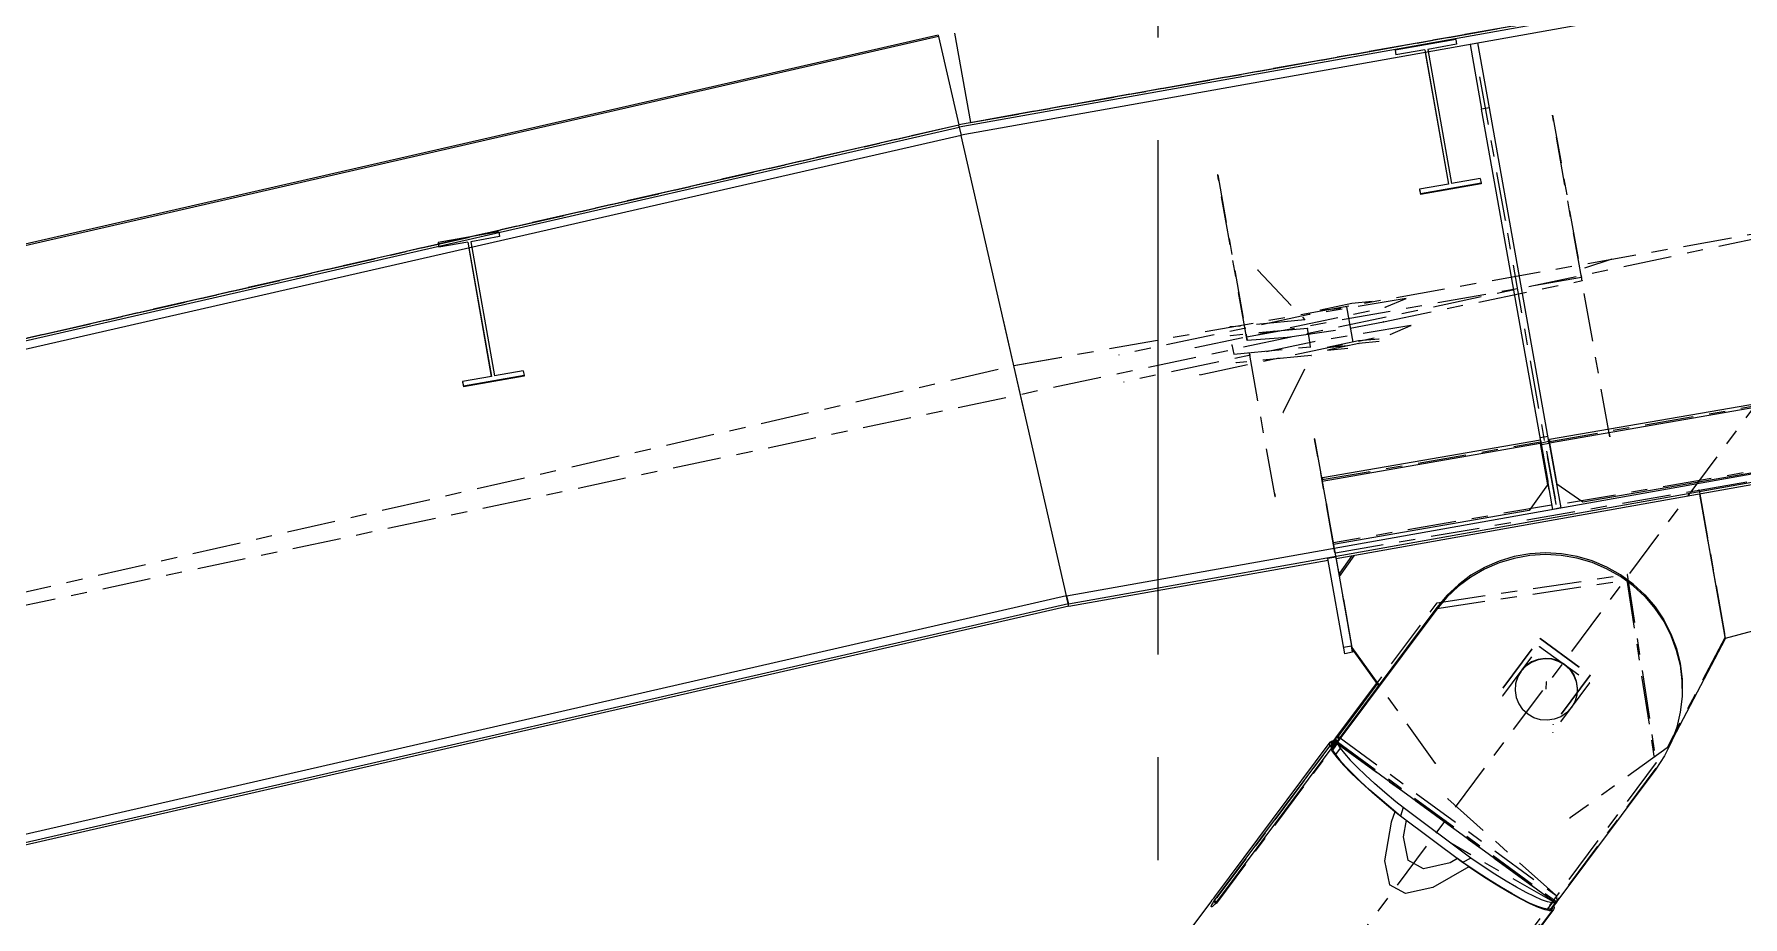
# Model space of a CAD drawing. Header units: millimetres. Extents: x 2368 to 8313, y 7493 to 11698.
# Drawn here: x 3789.2 to 3894.7, y 11297.7 to 11352.2 of the extents above; entities that cross this region are included whole.
import ezdxf

# ---------------------------------------------------------------- set-up
doc = ezdxf.new("R2010")
doc.units = ezdxf.units.MM
for name, pattern in [('CENTER', [50.8, 31.75, -6.35, 6.35, -6.35]), ('XKITLINE00', [0]), ('XKITLINE03', [6, 3, -1, 1, -1])]:
    doc.linetypes.add(name, pattern=pattern)

msp = doc.modelspace()

# ---------------------------------------------------------------- linework, layer by layer
at = {"color": 6, "linetype": 'CENTER'}
msp.add_line((3858.5882, 10907.5139), (3858.5882, 11495.735), dxfattribs=at)
at = {"color": 8, "linetype": 'XKITLINE00'}
for p, q in [((4176.5713, 11405.3082), (3846.2996, 11346.4737)), ((4176.6356, 11404.8069), (3846.4124, 11345.981)), ((4180.3521, 11375.8361), (3852.9287, 11317.509)), ((4180.4164, 11375.3348), (3853.0415, 11317.0163)), ((3934.2482, 11362.2916), (3846.2664, 11346.6185)), ((3844.9988, 11352.1572), (3519.4171, 11277.6421)), ((3845.0211, 11352.0597), (3519.4394, 11277.5446)), ((3844.9988, 11352.1572), (3845.0211, 11352.0597)), ((3845.0211, 11352.0597), (3846.2664, 11346.6185)), ((3846.0156, 11352.262), (3846.9978, 11346.7488)), ((3876.9566, 11351.8722), (3873.2142, 11351.2131)), ((3877.0073, 11351.5846), (3875.2286, 11351.2713)), ((3876.9566, 11351.8722), (3877.0073, 11351.5846)), ((3878.3301, 11351.6553), (3877.8378, 11351.5676)), ((3879.0418, 11347.6598), (3878.3281, 11351.6665)), ((3873.2142, 11351.2131), (3873.2648, 11350.9255)), ((3875.0435, 11351.2387), (3873.2648, 11350.9255)), ((3875.0435, 11351.2387), (3876.503, 11342.9495)), ((3875.0653, 11351.0852), (3876.4982, 11342.9487)), ((3875.2286, 11351.2713), (3876.6882, 11342.9821)), ((3877.8358, 11351.5788), (3877.8378, 11351.5676)), ((3877.8378, 11351.5676), (3878.5496, 11347.5721)), ((3879.0418, 11347.6598), (3878.5496, 11347.5721)), ((3882.2402, 11326.8543), (3878.5496, 11347.5721)), ((3882.7325, 11326.942), (3879.0418, 11347.6598)), ((3846.3036, 11346.4563), (3520.7218, 11271.9411)), ((3846.2705, 11346.6009), (3815.9723, 11339.6666)), ((3846.2996, 11346.4737), (3846.2664, 11346.6185)), ((3846.2996, 11346.4737), (3846.4124, 11345.981)), ((3846.3036, 11346.4563), (3846.4162, 11345.9641)), ((3846.4162, 11345.9641), (3520.8344, 11271.449)), ((3852.9248, 11317.5259), (3846.4162, 11345.9641)), ((3878.4668, 11343.2953), (3876.6882, 11342.9821)), ((3878.4668, 11343.2953), (3878.5175, 11343.0077)), ((3876.503, 11342.9495), (3874.7244, 11342.6363)), ((3874.7244, 11342.6363), (3874.7751, 11342.3487)), ((3874.7244, 11342.6363), (3874.7244, 11342.6081)), ((3874.7292, 11342.6089), (3874.7244, 11342.6081)), ((3874.7244, 11342.6081), (3874.7751, 11342.3205)), ((3878.5175, 11343.0077), (3874.7751, 11342.3487)), ((3878.5175, 11342.9795), (3874.7751, 11342.3205)), ((3874.7751, 11342.3487), (3874.7751, 11342.3205)), ((3878.5175, 11343.0077), (3878.5175, 11342.9795)), ((3817.8658, 11340.0001), (3814.1234, 11339.341)), ((3817.8658, 11340.0001), (3817.9164, 11339.7125)), ((3814.1399, 11339.2472), (3756.9442, 11326.157)), ((3814.1234, 11339.341), (3814.174, 11339.0534)), ((3814.1234, 11339.341), (3814.1234, 11339.3072)), ((3814.1291, 11339.3082), (3814.1234, 11339.3072)), ((3814.1234, 11339.3072), (3814.1341, 11339.2459)), ((3815.9526, 11339.3666), (3814.174, 11339.0534)), ((3815.9526, 11339.3666), (3817.4123, 11331.0772)), ((3816.0103, 11339.0052), (3817.4068, 11331.0762)), ((3817.9164, 11339.7125), (3816.1378, 11339.3992)), ((3816.1378, 11339.3992), (3817.5974, 11331.1098)), ((3850.3128, 11328.9385), (3849.0282, 11334.5515)), ((3909.7611, 11331.6352), (3882.7361, 11326.9658)), ((3909.7739, 11331.8461), (3882.7488, 11327.1767)), ((3817.4123, 11331.0772), (3815.6336, 11330.7639)), ((3815.6336, 11330.7639), (3815.6843, 11330.4763)), ((3815.6336, 11330.7639), (3815.6336, 11330.7321)), ((3815.6391, 11330.7331), (3815.6336, 11330.7321)), ((3815.6336, 11330.7321), (3815.6843, 11330.4446)), ((3819.4267, 11331.1355), (3815.6843, 11330.4763)), ((3819.4267, 11331.1036), (3815.6843, 11330.4446)), ((3819.3761, 11331.4231), (3817.5974, 11331.1098)), ((3819.3761, 11331.4231), (3819.4267, 11331.1355)), ((3819.4267, 11331.1355), (3819.4267, 11331.1036)), ((3815.6843, 11330.4763), (3815.6843, 11330.4446)), ((3924.7262, 11329.6355), (3869.5654, 11319.8091)), ((3882.6552, 11327.3756), (3882.163, 11327.2879)), ((3882.1745, 11326.929), (3868.7114, 11324.6028)), ((3882.1872, 11327.1399), (3868.7242, 11324.8137)), ((3882.1872, 11327.1399), (3882.1745, 11326.929)), ((3882.1745, 11326.929), (3882.6255, 11324.397)), ((3882.1872, 11327.1399), (3882.6383, 11324.6079)), ((3882.7121, 11327.0564), (3882.2198, 11326.9687)), ((3882.7325, 11326.942), (3882.2402, 11326.8543)), ((3882.9522, 11322.8574), (3882.2402, 11326.8543)), ((3882.7325, 11326.942), (3883.4422, 11322.9577)), ((3882.7488, 11327.1767), (3882.7361, 11326.9658)), ((3882.7361, 11326.9658), (3883.1871, 11324.4338)), ((3907.3061, 11327.1958), (3884.8087, 11323.3086)), ((3868.7242, 11324.8137), (3868.7114, 11324.6028)), ((3868.7114, 11324.6028), (3869.4053, 11320.7075)), ((3882.6255, 11324.397), (3881.4897, 11322.7954)), ((3882.6383, 11324.6079), (3882.6255, 11324.397)), ((3884.8087, 11323.3086), (3883.1871, 11324.4338)), ((3891.9979, 11323.8053), (3893.5887, 11314.8747)), ((3892.0048, 11323.8065), (3893.5906, 11314.9049)), ((3881.4897, 11322.7954), (3869.4053, 11320.7075)), ((3883.4422, 11322.9577), (3882.95, 11322.87)), ((3883.4422, 11322.9577), (3883.4445, 11322.9451)), ((3870.6728, 11320.0064), (3869.7596, 11318.7188)), ((3870.5162, 11319.9785), (3869.7723, 11318.9297)), ((3880.5699, 11319.9525), (3879.6355, 11319.6724)), ((3881.5246, 11320.0181), (3880.5635, 11319.8471)), ((3881.531, 11320.1235), (3880.5699, 11319.9525)), ((3882.4995, 11320.0776), (3881.5246, 11320.0181)), ((3882.5059, 11320.183), (3881.531, 11320.1235)), ((3883.4749, 11320.0247), (3882.4995, 11320.0776)), ((3883.4813, 11320.1302), (3882.5059, 11320.183)), ((3884.4377, 11319.8603), (3883.4749, 11320.0247)), ((3884.444, 11319.9658), (3883.4813, 11320.1302)), ((3885.3811, 11319.692), (3884.444, 11319.9658)), ((3869.0731, 11319.7215), (3853.0746, 11316.8715)), ((3869.5445, 11319.9264), (3869.0522, 11319.8387)), ((3870.0989, 11313.963), (3869.0522, 11319.8387)), ((3869.5445, 11319.9264), (3870.524, 11314.4277)), ((3869.7723, 11318.9297), (3869.7596, 11318.7188)), ((3878.7341, 11319.1814), (3877.8906, 11318.6956)), ((3878.7405, 11319.2868), (3877.8969, 11318.8011)), ((3879.6291, 11319.5669), (3878.7341, 11319.1814)), ((3879.6355, 11319.6724), (3878.7405, 11319.2868)), ((3880.5635, 11319.8471), (3879.6291, 11319.5669)), ((3885.3748, 11319.5866), (3884.4377, 11319.8603)), ((3886.2735, 11319.2072), (3885.3748, 11319.5866)), ((3886.2799, 11319.3126), (3885.3811, 11319.692)), ((3887.1218, 11318.7272), (3886.2735, 11319.2072)), ((3887.1282, 11318.8327), (3886.2799, 11319.3126)), ((3910.6442, 11319.5088), (3893.5906, 11314.9049)), ((3877.1099, 11318.1163), (3876.4027, 11317.4512)), ((3877.1163, 11318.2217), (3876.409, 11317.5566)), ((3877.8906, 11318.6956), (3877.1099, 11318.1163)), ((3877.8969, 11318.8011), (3877.1163, 11318.2217)), ((3887.9082, 11318.1532), (3887.1218, 11318.7272)), ((3887.9145, 11318.2587), (3887.1282, 11318.8327)), ((3888.6219, 11317.493), (3887.9082, 11318.1532)), ((3888.6283, 11317.5984), (3887.9145, 11318.2587)), ((3852.9248, 11317.5259), (3527.3431, 11243.0107)), ((3853.0375, 11317.0337), (3527.4557, 11242.5185)), ((3853.0706, 11316.8891), (3610.9049, 11261.4652)), ((3852.9248, 11317.5259), (3853.0375, 11317.0337)), ((3853.0746, 11316.8715), (3852.9287, 11317.509)), ((3875.7848, 11316.8147), (3869.2638, 11308.0758)), ((3876.4027, 11317.4512), (3875.7784, 11316.7093)), ((3875.7848, 11316.8147), (3875.7784, 11316.7093)), ((3876.409, 11317.5566), (3875.7848, 11316.8147)), ((3876.409, 11317.5566), (3876.4027, 11317.4512)), ((3888.6219, 11317.493), (3889.2534, 11316.7554)), ((3888.6283, 11317.5984), (3889.2598, 11316.8608)), ((3889.2598, 11316.8608), (3889.8005, 11316.0558)), ((3875.7784, 11316.7093), (3869.3121, 11308.0436)), ((3889.2534, 11316.7554), (3889.7941, 11315.9504)), ((3889.7941, 11315.9504), (3890.2367, 11315.0889)), ((3889.8005, 11316.0558), (3890.2431, 11315.1944)), ((3890.2367, 11315.0889), (3890.5752, 11314.1826)), ((3890.2431, 11315.1944), (3890.5816, 11314.2881)), ((3893.5887, 11314.8747), (3890.3314, 11308.6829)), ((3893.5906, 11314.9049), (3893.5887, 11314.8747)), ((3870.524, 11314.4277), (3870.0318, 11314.34)), ((3870.5912, 11314.0507), (3870.0989, 11313.963)), ((3870.5871, 11314.0738), (3870.524, 11314.4277)), ((3870.5576, 11314.2392), (3872.1804, 11311.9843)), ((3870.5871, 11314.0738), (3870.5912, 11314.0507)), ((3882.042, 11313.6072), (3881.6419, 11313.4522)), ((3882.4657, 11313.6462), (3882.0406, 11313.5831)), ((3882.4671, 11313.6703), (3882.042, 11313.6072)), ((3882.8944, 11313.6141), (3882.4657, 11313.6462)), ((3882.8959, 11313.6382), (3882.4671, 11313.6703)), ((3883.3053, 11313.4885), (3882.8944, 11313.6141)), ((3883.3068, 11313.5126), (3882.8959, 11313.6382)), ((3890.5752, 11314.1826), (3890.8051, 11313.2438)), ((3890.5816, 11314.2881), (3890.8115, 11313.3492)), ((3880.9932, 11312.8775), (3880.7785, 11312.5096)), ((3880.9947, 11312.9016), (3880.78, 11312.5337)), ((3881.2854, 11313.1889), (3880.9932, 11312.8775)), ((3880.9947, 11312.9016), (3880.9932, 11312.8775)), ((3881.2869, 11313.213), (3880.9947, 11312.9016)), ((3881.6405, 11313.4281), (3881.2854, 11313.1889)), ((3881.6419, 11313.4522), (3881.2869, 11313.213)), ((3882.0406, 11313.5831), (3881.6405, 11313.4281)), ((3883.6778, 11313.2758), (3883.3053, 11313.4885)), ((3883.6792, 11313.2999), (3883.3068, 11313.5126)), ((3883.6792, 11313.2999), (3883.6778, 11313.2758)), ((3883.9932, 11312.9865), (3883.6778, 11313.2758)), ((3883.9946, 11313.0106), (3883.6792, 11313.2999)), ((3883.9932, 11312.9865), (3884.2356, 11312.6351)), ((3883.9946, 11313.0106), (3884.237, 11312.6592)), ((3884.2356, 11312.6351), (3884.3929, 11312.2393)), ((3884.237, 11312.6592), (3884.3944, 11312.2634)), ((3890.8051, 11313.2438), (3890.9232, 11312.285)), ((3890.8115, 11313.3492), (3890.9296, 11312.3904)), ((3872.0637, 11312.1464), (3869.5814, 11308.8197)), ((3872.0992, 11312.0971), (3869.6282, 11308.7856)), ((3880.6521, 11312.1035), (3880.6202, 11311.6797)), ((3880.6202, 11311.6797), (3880.6846, 11311.2594)), ((3880.7785, 11312.5096), (3880.6521, 11312.1035)), ((3880.78, 11312.5337), (3880.6535, 11312.1276)), ((3884.3929, 11312.2393), (3884.4573, 11311.819)), ((3884.3944, 11312.2634), (3884.4588, 11311.8431)), ((3884.4573, 11311.819), (3884.4255, 11311.3952)), ((3884.4588, 11311.8431), (3884.4573, 11311.819)), ((3890.9232, 11312.285), (3890.9279, 11311.3193)), ((3890.9296, 11312.3904), (3890.9343, 11311.4247)), ((3880.6846, 11311.2594), (3880.842, 11310.8636)), ((3880.842, 11310.8636), (3881.0844, 11310.5122)), ((3881.3998, 11310.2229), (3881.0844, 11310.5122)), ((3884.0843, 11310.6212), (3883.7921, 11310.3098)), ((3884.299, 11310.9891), (3884.0843, 11310.6212)), ((3884.4255, 11311.3952), (3884.299, 11310.9891)), ((3890.9279, 11311.3193), (3890.8193, 11310.3598)), ((3890.9343, 11311.4247), (3890.9277, 11311.3664)), ((3890.9343, 11311.4247), (3890.9279, 11311.3193)), ((3881.7722, 11310.0102), (3881.3998, 11310.2229)), ((3882.1831, 11309.8846), (3881.7722, 11310.0102)), ((3882.6119, 11309.8525), (3882.1831, 11309.8846)), ((3883.037, 11309.9156), (3882.6119, 11309.8525)), ((3883.4371, 11310.0706), (3883.037, 11309.9156)), ((3883.7921, 11310.3098), (3883.4371, 11310.0706)), ((3890.5986, 11309.4193), (3890.269, 11308.5108)), ((3890.8193, 11310.3598), (3890.5986, 11309.4193)), ((3869.1809, 11308.4981), (3862.062, 11298.9579)), ((3869.1809, 11308.4981), (3869.1326, 11308.4106)), ((3869.1326, 11308.4106), (3869.1667, 11308.2631)), ((3869.2814, 11308.4247), (3869.1809, 11308.4981)), ((3869.2688, 11308.5503), (3869.2125, 11308.4749)), ((3869.2561, 11308.3819), (3869.2453, 11308.3284)), ((3869.5456, 11308.6618), (3869.249, 11308.2642)), ((3869.5528, 11308.7794), (3869.2561, 11308.3819)), ((3869.2814, 11308.4247), (3869.2561, 11308.3819)), ((3869.5638, 11308.5872), (3869.2672, 11308.1897)), ((3869.39, 11308.5745), (3869.2688, 11308.5503)), ((3869.3377, 11308.5), (3869.2688, 11308.5503)), ((3869.5781, 11308.8222), (3869.2814, 11308.4247)), ((3869.6402, 11308.4132), (3869.3436, 11308.0157)), ((3869.5528, 11308.7794), (3869.5419, 11308.7259)), ((3869.5419, 11308.7259), (3869.5456, 11308.6618)), ((3869.5456, 11308.6618), (3869.5638, 11308.5872)), ((3869.5781, 11308.8222), (3869.5528, 11308.7794)), ((3869.6153, 11308.5496), (3869.5638, 11308.5872)), ((3869.7352, 11308.7075), (3869.5781, 11308.8222)), ((3869.6402, 11308.4132), (3869.8191, 11308.1322)), ((3883.1022, 11298.5884), (3869.6402, 11308.4132)), ((3890.269, 11308.5108), (3889.8348, 11307.6463)), ((3869.1667, 11308.2631), (3862.0478, 11298.723)), ((3869.2411, 11308.0924), (3862.1222, 11298.5523)), ((3869.3187, 11308.1521), (3869.1667, 11308.2631)), ((3869.3445, 11308.0169), (3869.2411, 11308.0924)), ((3869.2411, 11308.0924), (3869.3492, 11307.9008)), ((3869.2453, 11308.3284), (3869.249, 11308.2642)), ((3869.249, 11308.2642), (3869.2672, 11308.1897)), ((3869.3187, 11308.1521), (3869.2672, 11308.1897)), ((3869.3138, 11308.0708), (3869.2986, 11308.0504)), ((3869.3138, 11308.0708), (3869.3121, 11308.0436)), ((3869.346, 11308.019), (3869.3121, 11308.0436)), ((3869.3436, 11308.0157), (3869.5225, 11307.7347)), ((3869.3492, 11307.9008), (3869.6319, 11307.5261)), ((3869.8191, 11308.1322), (3869.5225, 11307.7347)), ((3869.5225, 11307.7347), (3869.7894, 11307.3947)), ((3869.6319, 11307.5261), (3870.0251, 11307.0797)), ((3869.7894, 11307.3947), (3870.1408, 11307.0003)), ((3869.8191, 11308.1322), (3870.0861, 11307.7922)), ((3870.0861, 11307.7922), (3870.4374, 11307.3978)), ((3870.4374, 11307.3978), (3870.8686, 11306.9541)), ((3889.8348, 11307.6463), (3889.302, 11306.8376)), ((3870.0251, 11307.0797), (3870.5219, 11306.5692)), ((3870.1408, 11307.0003), (3870.572, 11306.5566)), ((3871.114, 11306.0034), (3870.5219, 11306.5692)), ((3871.0771, 11306.0698), (3870.572, 11306.5566)), ((3871.3737, 11306.4673), (3870.8686, 11306.9541)), ((3871.946, 11305.9438), (3871.3737, 11306.4673)), ((3889.302, 11306.8376), (3882.8358, 11298.172)), ((3871.6493, 11305.5463), (3871.0771, 11306.0698)), ((3871.7912, 11305.3919), (3871.114, 11306.0034)), ((3872.2811, 11304.9931), (3871.6493, 11305.5463)), ((3872.542, 11304.7451), (3871.7912, 11305.3919)), ((3872.5778, 11305.3906), (3871.946, 11305.9438)), ((3873.2606, 11304.8151), (3872.5778, 11305.3906)), ((3872.964, 11304.4176), (3872.2811, 11304.9931)), ((3873.1938, 11304.2061), (3872.542, 11304.7451)), ((3873.553, 11303.9381), (3872.964, 11304.4176)), ((3873.1938, 11304.2061), (3872.9748, 11303.5669)), ((3873.553, 11303.9381), (3873.1938, 11304.2061)), ((3873.7011, 11304.4565), (3873.2606, 11304.8151)), ((3873.7011, 11304.4565), (3873.553, 11303.9381)), ((3877.8848, 11301.335), (3873.7011, 11304.4565)), ((3872.9748, 11303.5669), (3872.562, 11301.1801)), ((3877.3817, 11301.0812), (3873.553, 11303.9381)), ((3873.891, 11303.6859), (3873.7118, 11302.6496)), ((3873.7118, 11302.6496), (3873.9991, 11301.2091)), ((3872.562, 11301.1801), (3872.8575, 11299.6985)), ((3874.97, 11300.6733), (3873.9991, 11301.2091)), ((3876.608, 11301.0514), (3874.97, 11300.6733)), ((3877.0712, 11301.3128), (3876.608, 11301.0514)), ((3877.7676, 11300.7932), (3877.0712, 11301.3128)), ((3877.8848, 11301.335), (3877.3817, 11301.0812)), ((3877.5882, 11300.9375), (3877.3817, 11301.0812)), ((3878.6465, 11300.8233), (3877.8848, 11301.335)), ((3877.7676, 11300.7932), (3875.541, 11299.5362)), ((3878.3499, 11300.4258), (3877.5882, 11300.9375)), ((3877.8117, 11300.7627), (3877.7676, 11300.7932)), ((3878.6765, 11300.1886), (3877.8117, 11300.7627)), ((3879.0813, 11299.9531), (3878.3499, 11300.4258)), ((3879.3779, 11300.3506), (3878.6465, 11300.8233)), ((3879.497, 11299.6683), (3878.6765, 11300.1886)), ((3879.7725, 11299.5257), (3879.0813, 11299.9531)), ((3880.0691, 11299.9233), (3879.3779, 11300.3506)), ((3880.7109, 11299.547), (3880.0691, 11299.9233)), ((3862.0138, 11298.8935), (3861.9691, 11298.8344)), ((3862.062, 11298.9579), (3862.0138, 11298.8935)), ((3873.8562, 11299.1474), (3872.8575, 11299.6985)), ((3875.541, 11299.5362), (3873.8562, 11299.1474)), ((3880.2591, 11299.2107), (3879.497, 11299.6683)), ((3880.4143, 11299.1494), (3879.7725, 11299.5257)), ((3880.9499, 11298.8237), (3880.2591, 11299.2107)), ((3880.9981, 11298.8293), (3880.4143, 11299.1494)), ((3881.2947, 11299.2268), (3880.7109, 11299.547)), ((3881.8126, 11298.967), (3881.2947, 11299.2268)), ((3882.2578, 11298.7711), (3881.8126, 11298.967)), ((3861.865, 11298.704), (3819.6096, 11242.0767)), ((3861.8464, 11298.3818), (3861.845, 11298.365)), ((3861.845, 11298.365), (3861.8469, 11298.3571)), ((3861.8592, 11298.4183), (3861.8464, 11298.3818)), ((3861.8648, 11298.3424), (3861.8469, 11298.3571)), ((3861.8823, 11298.4666), (3861.8592, 11298.4183)), ((3861.8928, 11298.3433), (3861.8648, 11298.3424)), ((3861.8655, 11298.7048), (3861.8658, 11298.7034)), ((3861.8772, 11298.7164), (3861.8658, 11298.7034)), ((3861.899, 11298.7436), (3861.8772, 11298.7164)), ((3861.9145, 11298.5243), (3861.8823, 11298.4666)), ((3861.9296, 11298.3595), (3861.8928, 11298.3433)), ((3861.9302, 11298.7836), (3861.899, 11298.7436)), ((3861.9542, 11298.5884), (3861.9145, 11298.5243)), ((3861.9732, 11298.3905), (3861.9296, 11298.3595)), ((3861.9691, 11298.8344), (3861.9302, 11298.7836)), ((3861.9994, 11298.6558), (3861.9542, 11298.5884)), ((3862.0215, 11298.4344), (3861.9732, 11298.3905)), ((3862.0478, 11298.723), (3861.9994, 11298.6558)), ((3862.1289, 11298.5612), (3861.9994, 11298.6558)), ((3862.072, 11298.4893), (3862.0215, 11298.4344)), ((3862.1785, 11298.6276), (3862.0478, 11298.723)), ((3862.1222, 11298.5523), (3862.072, 11298.4893)), ((3882.9065, 11298.1173), (3875.7876, 11288.5771)), ((3882.9943, 11298.1695), (3875.8755, 11288.6294)), ((3881.5575, 11298.5138), (3880.9499, 11298.8237)), ((3881.516, 11298.5695), (3880.9981, 11298.8293)), ((3881.9612, 11298.3736), (3881.516, 11298.5695)), ((3882.0715, 11298.2864), (3881.5575, 11298.5138)), ((3882.3276, 11298.2442), (3881.9612, 11298.3736)), ((3882.4831, 11298.1454), (3882.0715, 11298.2864)), ((3882.6242, 11298.6417), (3882.2578, 11298.7711)), ((3882.6103, 11298.183), (3882.3276, 11298.2442)), ((3882.7853, 11298.0931), (3882.4831, 11298.1454)), ((3882.9069, 11298.5805), (3882.6103, 11298.183)), ((3882.8056, 11298.1909), (3882.6103, 11298.183)), ((3882.9069, 11298.5805), (3882.6242, 11298.6417)), ((3882.9065, 11298.1173), (3882.7853, 11298.0931)), ((3883.1022, 11298.5884), (3882.8056, 11298.1909)), ((3882.9065, 11298.1173), (3882.8056, 11298.1909)), ((3882.8358, 11298.172), (3882.8071, 11298.1929)), ((3882.8237, 11298.1808), (3882.8222, 11298.1788)), ((3882.9943, 11298.1695), (3882.8905, 11298.2453)), ((3882.8938, 11298.2429), (3882.8905, 11298.2453)), ((3883.1904, 11298.6404), (3882.8938, 11298.2429)), ((3883.1022, 11298.5884), (3882.9069, 11298.5805)), ((3883.0426, 11298.2569), (3882.9943, 11298.1695)), ((3883.0099, 11298.3985), (3883.0426, 11298.2569)), ((3883.1904, 11298.6404), (3883.1871, 11298.6428)), ((3883.2101, 11298.6737), (3883.1904, 11298.6404))]:
    msp.add_line(p, q, dxfattribs=at)
at = {"color": 8, "linetype": 'XKITLINE03'}
for p, q in [((3846.9977, 11346.7488), (4175.821, 11405.3253)), ((4175.8211, 11405.3253), (3846.9978, 11346.7488)), ((3849.6704, 11331.745), (4178.4938, 11390.3215)), ((3849.6705, 11331.745), (4178.4939, 11390.3215)), ((3880.0245, 11340.7178), (3878.2933, 11350.4356)), ((3880.0245, 11340.7178), (3878.2936, 11350.4346)), ((3520.6886, 11272.0857), (3846.2704, 11346.6009)), ((3846.2705, 11346.6009), (3520.6887, 11272.0857)), ((3882.9677, 11347.0109), (3882.9317, 11347.2131)), ((3882.9317, 11347.2131), (3884.7167, 11337.1924)), ((3884.7528, 11336.9902), (3882.9677, 11347.0109)), ((3862.2931, 11343.328), (3862.2571, 11343.5301)), ((3862.2571, 11343.5301), (3864.0422, 11333.5094)), ((3864.0782, 11333.3073), (3862.2931, 11343.328)), ((3876.6463, 11342.65), (3876.6463, 11342.6782)), ((3740.5881, 11121.748), (3904.5881, 11341.528)), ((3740.5881, 11306.7796), (3904.5882, 11341.528)), ((3740.5882, 11121.748), (3904.5882, 11341.528)), ((3883.1472, 11323.1882), (3880.0245, 11340.7178)), ((3883.1472, 11323.1882), (3880.0245, 11340.7178)), ((3886.5881, 11338.3215), (3884.9128, 11337.7734)), ((3884.7164, 11337.1944), (3864.0419, 11333.5115)), ((3864.7434, 11337.6465), (3867.6429, 11334.5741)), ((3872.5018, 11334.457), (3884.7524, 11336.9923)), ((3886.4706, 11327.3469), (3884.7528, 11336.9902)), ((3873.8941, 11335.8918), (3867.9044, 11334.8958)), ((3872.6075, 11335.346), (3873.8941, 11335.8918)), ((3867.9044, 11334.8958), (3856.163, 11332.408)), ((3860.8661, 11332.8583), (3872.6075, 11335.346)), ((3870.5402, 11335.5905), (3868.6054, 11335.1805)), ((3868.6054, 11335.1805), (3869.856, 11335.3003)), ((3870.2121, 11335.3667), (3870.5975, 11333.2037)), ((3871.7908, 11335.7102), (3870.5402, 11335.5905)), ((3861.1639, 11331.1868), (3872.9052, 11333.6746)), ((3867.6429, 11334.5741), (3863.0175, 11334.1314)), ((3867.7934, 11334.0486), (3863.056, 11333.595)), ((3866.558, 11333.4963), (3870.4444, 11334.0629)), ((3867.9153, 11333.4803), (3867.7934, 11334.0486)), ((3874.1918, 11334.2203), (3868.2021, 11333.2244)), ((3870.4444, 11334.0629), (3872.5018, 11334.457)), ((3872.9052, 11333.6746), (3874.1918, 11334.2203)), ((3868.2021, 11333.2244), (3856.4607, 11330.7366)), ((3863.1374, 11333.0229), (3863.2592, 11332.4545)), ((3863.2592, 11332.4545), (3867.9966, 11332.9081)), ((3864.0419, 11333.5115), (3864.0779, 11333.3093)), ((3864.0779, 11333.3093), (3866.558, 11333.4963)), ((3865.7961, 11323.6639), (3864.0782, 11333.3073)), ((3867.9966, 11332.9081), (3867.9153, 11333.4803)), ((3870.9536, 11333.2701), (3869.0187, 11332.8602)), ((3869.0187, 11332.8602), (3870.2693, 11332.9799)), ((3870.9816, 11333.1128), (3869.0468, 11332.7029)), ((3869.0468, 11332.7029), (3870.2974, 11332.8226)), ((3872.2042, 11333.3899), (3870.9536, 11333.2701)), ((3872.2322, 11333.2326), (3870.9816, 11333.1128)), ((3524.0887, 11257.2298), (3849.6704, 11331.745)), ((3524.0888, 11257.2298), (3849.6705, 11331.745)), ((3868.0353, 11332.3718), (3863.4099, 11331.929)), ((3866.3092, 11328.8566), (3868.0353, 11332.3718)), ((3882.7424, 11327.0712), (3909.7674, 11331.7406)), ((3882.7425, 11327.0712), (3909.7675, 11331.7406)), ((3817.5555, 11330.7741), (3817.5555, 11330.8059)), ((3910.4613, 11327.8453), (3883.4363, 11323.1759)), ((3910.4614, 11327.8453), (3883.4364, 11323.1759)), ((3886.4346, 11327.549), (3886.4706, 11327.3469)), ((3869.4946, 11320.2062), (3868.2447, 11327.2222)), ((3868.2447, 11327.2222), (3869.2678, 11321.479)), ((3869.4946, 11320.2062), (3868.2448, 11327.2222)), ((3868.2448, 11327.2222), (3869.2679, 11321.479)), ((3868.7177, 11324.7082), (3882.1808, 11327.0344)), ((3868.7178, 11324.7082), (3882.1809, 11327.0344)), ((3882.1808, 11327.0344), (3882.8747, 11323.1391)), ((3882.1809, 11327.0344), (3882.8748, 11323.1391)), ((3882.5617, 11326.4746), (3883.1472, 11323.1882)), ((3882.562, 11326.4736), (3883.1472, 11323.1882)), ((3891.9763, 11324.067), (3909.3229, 11327.0665)), ((3891.9764, 11324.067), (3909.323, 11327.0665)), ((3865.7601, 11323.8661), (3865.7961, 11323.6639)), ((3882.8747, 11323.1391), (3869.4116, 11320.8129)), ((3882.8748, 11323.1391), (3869.4117, 11320.8129)), ((3869.523, 11320.1876), (3891.9763, 11324.067)), ((3869.5231, 11320.1876), (3891.9764, 11324.067)), ((3893.595, 11314.9802), (3891.9763, 11324.067)), ((3891.9763, 11324.067), (3893.595, 11314.9802)), ((3893.5951, 11314.9802), (3891.9764, 11324.067)), ((3891.9764, 11324.067), (3893.5951, 11314.9802)), ((3869.2678, 11321.479), (3870.5176, 11314.463)), ((3869.2679, 11321.479), (3870.5177, 11314.463)), ((3869.3304, 11321.1274), (3869.4946, 11320.2062)), ((3869.3306, 11321.1272), (3869.4946, 11320.2062)), ((3870.5639, 11314.3446), (3869.523, 11320.1876)), ((3870.564, 11314.3446), (3869.5231, 11320.1876)), ((3875.7815, 11316.762), (3887.5265, 11318.5043)), ((3875.7816, 11316.762), (3887.5266, 11318.5043)), ((3875.8025, 11317.1084), (3887.5475, 11318.8507)), ((3875.8026, 11317.1084), (3887.5476, 11318.8507)), ((3887.5265, 11318.5043), (3889.3051, 11306.8904)), ((3887.5266, 11318.5043), (3889.3052, 11306.8904)), ((3887.5475, 11318.8507), (3889.3261, 11307.2368)), ((3887.5476, 11318.8507), (3889.3262, 11307.2368)), ((3862.2174, 11298.9027), (3875.8025, 11317.1084)), ((3862.2174, 11298.9027), (3875.8026, 11317.1084)), ((3862.1964, 11298.5562), (3875.7815, 11316.762)), ((3862.1965, 11298.5562), (3875.7816, 11316.762)), ((3879.8836, 11311.8392), (3882.1617, 11314.892)), ((3879.8837, 11311.8392), (3882.1617, 11314.892)), ((3879.8851, 11311.8633), (3882.1631, 11314.9161)), ((3879.8852, 11311.8633), (3882.1632, 11314.9161)), ((3882.1617, 11314.892), (3885.2529, 11312.6356)), ((3882.1617, 11314.892), (3885.2528, 11312.6356)), ((3882.1631, 11314.9161), (3885.2542, 11312.6597)), ((3882.1632, 11314.9161), (3885.2543, 11312.6597)), ((3893.595, 11314.9802), (3890.007, 11308.1597)), ((3893.5951, 11314.9802), (3890.0071, 11308.1597)), ((3875.7121, 11307.1914), (3870.5639, 11314.3446)), ((3875.7121, 11307.1914), (3870.564, 11314.3446)), ((3879.8549, 11311.3632), (3882.133, 11314.416)), ((3879.8549, 11311.3632), (3882.1329, 11314.416)), ((3882.1329, 11314.416), (3885.224, 11312.1596)), ((3882.133, 11314.416), (3885.2241, 11312.1596)), ((3885.2529, 11312.6356), (3882.9748, 11309.5828)), ((3885.2528, 11312.6356), (3882.9748, 11309.5828)), ((3885.2542, 11312.6597), (3882.9762, 11309.6069)), ((3885.2543, 11312.6597), (3882.9763, 11309.6069)), ((3882.5402, 11311.7734), (3882.5676, 11312.2253)), ((3882.5402, 11311.7734), (3882.5675, 11312.2253)), ((3885.2241, 11312.1596), (3882.946, 11309.1068)), ((3885.224, 11312.1596), (3882.946, 11309.1068)), ((3869.5781, 11308.8222), (3869.5419, 11308.7259)), ((3869.578, 11308.8222), (3869.5419, 11308.7259)), ((3869.5419, 11308.7259), (3869.5638, 11308.5872)), ((3869.5419, 11308.7259), (3869.5638, 11308.5872)), ((3869.5638, 11308.5872), (3883.1904, 11298.6404)), ((3869.5638, 11308.5872), (3883.1903, 11298.6404)), ((3869.6401, 11308.4132), (3883.1021, 11298.5884)), ((3869.6402, 11308.4132), (3883.1022, 11298.5884)), ((3869.668, 11308.8747), (3883.1298, 11299.0463)), ((3869.6681, 11308.8747), (3883.1299, 11299.0463)), ((3890.007, 11308.1597), (3884.011, 11303.8192)), ((3890.0071, 11308.1597), (3884.0111, 11303.8192)), ((3889.3051, 11306.8904), (3875.72, 11288.6846)), ((3889.3052, 11306.8904), (3875.7201, 11288.6846)), ((3889.3261, 11307.2368), (3875.741, 11289.0311)), ((3889.3262, 11307.2368), (3875.741, 11289.0311)), ((3883.1299, 11299.0463), (3876.4616, 11305.0116)), ((3883.1298, 11299.0463), (3876.4616, 11305.0116)), ((3883.1021, 11298.5884), (3876.6495, 11302.2561)), ((3883.1022, 11298.5884), (3876.6511, 11302.2553)), ((3883.2265, 11298.7367), (3883.2045, 11298.8754)), ((3883.2265, 11298.7367), (3883.2046, 11298.8754)), ((3883.1903, 11298.6404), (3883.2265, 11298.7367)), ((3883.1904, 11298.6404), (3883.2265, 11298.7367))]:
    msp.add_line(p, q, dxfattribs=at)
at = {"color": 8, "linetype": 'XKITLINE00'}
for centre in [(3846.2704, 11346.6009), (3846.2705, 11346.6009), (3846.9977, 11346.7488), (3846.9978, 11346.7488), (3882.9317, 11347.2131), (3882.9317, 11347.2131), (3882.9677, 11347.0109), (3882.9677, 11347.0109), (3862.2571, 11343.5301), (3862.2571, 11343.5301), (3862.2931, 11343.328), (3862.2931, 11343.328), (3876.6463, 11342.65), (3880.0245, 11340.7178), (3880.0245, 11340.7178), (3880.0245, 11340.7178), (3880.0245, 11340.7178), (3886.5881, 11338.3215), (3864.7434, 11337.6465), (3884.7164, 11337.1944), (3884.7167, 11337.1924), (3884.7524, 11336.9923), (3884.7528, 11336.9902), (3884.7528, 11336.9902), (3873.8941, 11335.8918), (3873.8941, 11335.8918), (3867.9044, 11334.8958), (3867.9044, 11334.8958), (3868.6054, 11335.1805), (3868.6054, 11335.1805), (3869.856, 11335.3003), (3870.2121, 11335.3667), (3870.5402, 11335.5905), (3870.5402, 11335.5905), (3871.7908, 11335.7102), (3872.6075, 11335.346), (3872.6075, 11335.346), (3863.0175, 11334.1314), (3867.6429, 11334.5741), (3867.6429, 11334.5741), (3867.7934, 11334.0486), (3867.7934, 11334.0486), (3870.4444, 11334.0629), (3870.4444, 11334.0629), (3872.5018, 11334.457), (3872.5018, 11334.457), (3872.9052, 11333.6746), (3872.9052, 11333.6746), (3874.1918, 11334.2203), (3874.1918, 11334.2203), (3860.8661, 11332.8583), (3863.056, 11333.595), (3863.1374, 11333.0229), (3864.0419, 11333.5115), (3864.0419, 11333.5115), (3864.0422, 11333.5094), (3864.0779, 11333.3093), (3864.0779, 11333.3093), (3864.0782, 11333.3073), (3864.0782, 11333.3073), (3866.558, 11333.4963), (3866.558, 11333.4963), (3867.9153, 11333.4803), (3867.9153, 11333.4803), (3867.9966, 11332.9081), (3867.9966, 11332.9081), (3868.2021, 11333.2244), (3868.2021, 11333.2244), (3869.0187, 11332.8602), (3869.0187, 11332.8602), (3869.0468, 11332.7029), (3869.0468, 11332.7029), (3870.2693, 11332.9799), (3870.2974, 11332.8226), (3870.5975, 11333.2037), (3870.9536, 11333.2701), (3870.9536, 11333.2701), (3870.9816, 11333.1128), (3870.9816, 11333.1128), (3872.2042, 11333.3899), (3872.2322, 11333.2326), (3849.6704, 11331.745), (3849.6704, 11331.745), (3849.6705, 11331.745), (3849.6705, 11331.745), (3856.163, 11332.408), (3863.2592, 11332.4545), (3863.2592, 11332.4545), (3863.4099, 11331.929), (3868.0353, 11332.3718), (3868.0353, 11332.3718), (3817.5555, 11330.7741), (3856.4607, 11330.7366), (3861.1639, 11331.1868), (3866.3092, 11328.8566), (3886.4346, 11327.549), (3886.4706, 11327.3469), (3886.4706, 11327.3469), (3868.2447, 11327.2222), (3868.2447, 11327.2222), (3868.2448, 11327.2222), (3868.2448, 11327.2222), (3882.1808, 11327.0344), (3882.1808, 11327.0344), (3882.1809, 11327.0344), (3882.1809, 11327.0344), (3882.7424, 11327.0712), (3882.7425, 11327.0712), (3868.7177, 11324.7082), (3868.7178, 11324.7082), (3865.7601, 11323.8661), (3865.7961, 11323.6639), (3865.7961, 11323.6639), (3882.8747, 11323.1391), (3882.8747, 11323.1391), (3882.8748, 11323.1391), (3882.8748, 11323.1391), (3883.1472, 11323.1882), (3883.1472, 11323.1882), (3883.1472, 11323.1882), (3883.1472, 11323.1882), (3883.4363, 11323.1759), (3883.4364, 11323.1759), (3891.9763, 11324.067), (3891.9763, 11324.067), (3891.9763, 11324.067), (3891.9763, 11324.067), (3891.9764, 11324.067), (3891.9764, 11324.067), (3891.9764, 11324.067), (3891.9764, 11324.067), (3869.2678, 11321.479), (3869.2678, 11321.479), (3869.2679, 11321.479), (3869.2679, 11321.479), (3869.4116, 11320.8129), (3869.4117, 11320.8129), (3869.4946, 11320.2062), (3869.4946, 11320.2062), (3869.4946, 11320.2062), (3869.4946, 11320.2062), (3869.523, 11320.1876), (3869.523, 11320.1876), (3869.5231, 11320.1876), (3869.5231, 11320.1876), (3887.5265, 11318.5043), (3887.5265, 11318.5043), (3887.5266, 11318.5043), (3887.5266, 11318.5043), (3887.5475, 11318.8507), (3887.5475, 11318.8507), (3887.5476, 11318.8507), (3887.5476, 11318.8507), (3875.8025, 11317.1084), (3875.8025, 11317.1084), (3875.8026, 11317.1084), (3875.8026, 11317.1084), (3875.7815, 11316.762), (3875.7815, 11316.762), (3875.7816, 11316.762), (3875.7816, 11316.762), (3882.1617, 11314.892), (3882.1617, 11314.892), (3882.1617, 11314.892), (3882.1617, 11314.892), (3882.1631, 11314.9161), (3882.1631, 11314.9161), (3882.1632, 11314.9161), (3882.1632, 11314.9161), (3893.595, 11314.9802), (3893.595, 11314.9802), (3893.595, 11314.9802), (3893.5951, 11314.9802), (3893.5951, 11314.9802), (3893.5951, 11314.9802), (3870.5176, 11314.463), (3870.5177, 11314.463), (3870.5639, 11314.3446), (3870.5639, 11314.3446), (3870.564, 11314.3446), (3870.564, 11314.3446), (3882.1329, 11314.416), (3882.1329, 11314.416), (3882.133, 11314.416), (3882.133, 11314.416), (3885.2528, 11312.6356), (3885.2528, 11312.6356), (3885.2529, 11312.6356), (3885.2529, 11312.6356), (3885.2542, 11312.6597), (3885.2542, 11312.6597), (3885.2543, 11312.6597), (3885.2543, 11312.6597), (3879.8836, 11311.8392), (3879.8837, 11311.8392), (3879.8851, 11311.8633), (3879.8852, 11311.8633), (3882.5402, 11311.7734), (3882.5402, 11311.7734), (3882.5675, 11312.2253), (3882.5676, 11312.2253), (3885.224, 11312.1596), (3885.224, 11312.1596), (3885.2241, 11312.1596), (3885.2241, 11312.1596), (3879.8549, 11311.3632), (3879.8549, 11311.3632), (3882.9748, 11309.5828), (3882.9748, 11309.5828), (3882.9762, 11309.6069), (3882.9763, 11309.6069), (3869.5419, 11308.7259), (3869.5419, 11308.7259), (3869.5419, 11308.7259), (3869.5419, 11308.7259), (3869.5638, 11308.5872), (3869.5638, 11308.5872), (3869.5638, 11308.5872), (3869.5638, 11308.5872), (3869.578, 11308.8222), (3869.5781, 11308.8222), (3869.6401, 11308.4132), (3869.6402, 11308.4132), (3869.668, 11308.8747), (3869.6681, 11308.8747), (3882.946, 11309.1068), (3882.946, 11309.1068), (3890.007, 11308.1597), (3890.007, 11308.1597), (3890.0071, 11308.1597), (3890.0071, 11308.1597), (3875.7121, 11307.1914), (3875.7121, 11307.1914), (3889.3051, 11306.8904), (3889.3051, 11306.8904), (3889.3052, 11306.8904), (3889.3052, 11306.8904), (3889.3261, 11307.2368), (3889.3261, 11307.2368), (3889.3262, 11307.2368), (3889.3262, 11307.2368), (3876.4616, 11305.0116), (3876.4616, 11305.0116), (3884.011, 11303.8192), (3884.0111, 11303.8192), (3862.2174, 11298.9027), (3862.2174, 11298.9027), (3883.1298, 11299.0463), (3883.1298, 11299.0463), (3883.1299, 11299.0463), (3883.1299, 11299.0463), (3883.2045, 11298.8754), (3883.2046, 11298.8754), (3862.1964, 11298.5562), (3862.1965, 11298.5562), (3883.1021, 11298.5884), (3883.1021, 11298.5884), (3883.1022, 11298.5884), (3883.1022, 11298.5884), (3883.1903, 11298.6404), (3883.1903, 11298.6404), (3883.1904, 11298.6404), (3883.1904, 11298.6404), (3883.2265, 11298.7367), (3883.2265, 11298.7367), (3883.2265, 11298.7367), (3883.2265, 11298.7367)]:
    msp.add_circle(centre, 0.004, dxfattribs=at)

doc.saveas('drawing.dxf')
